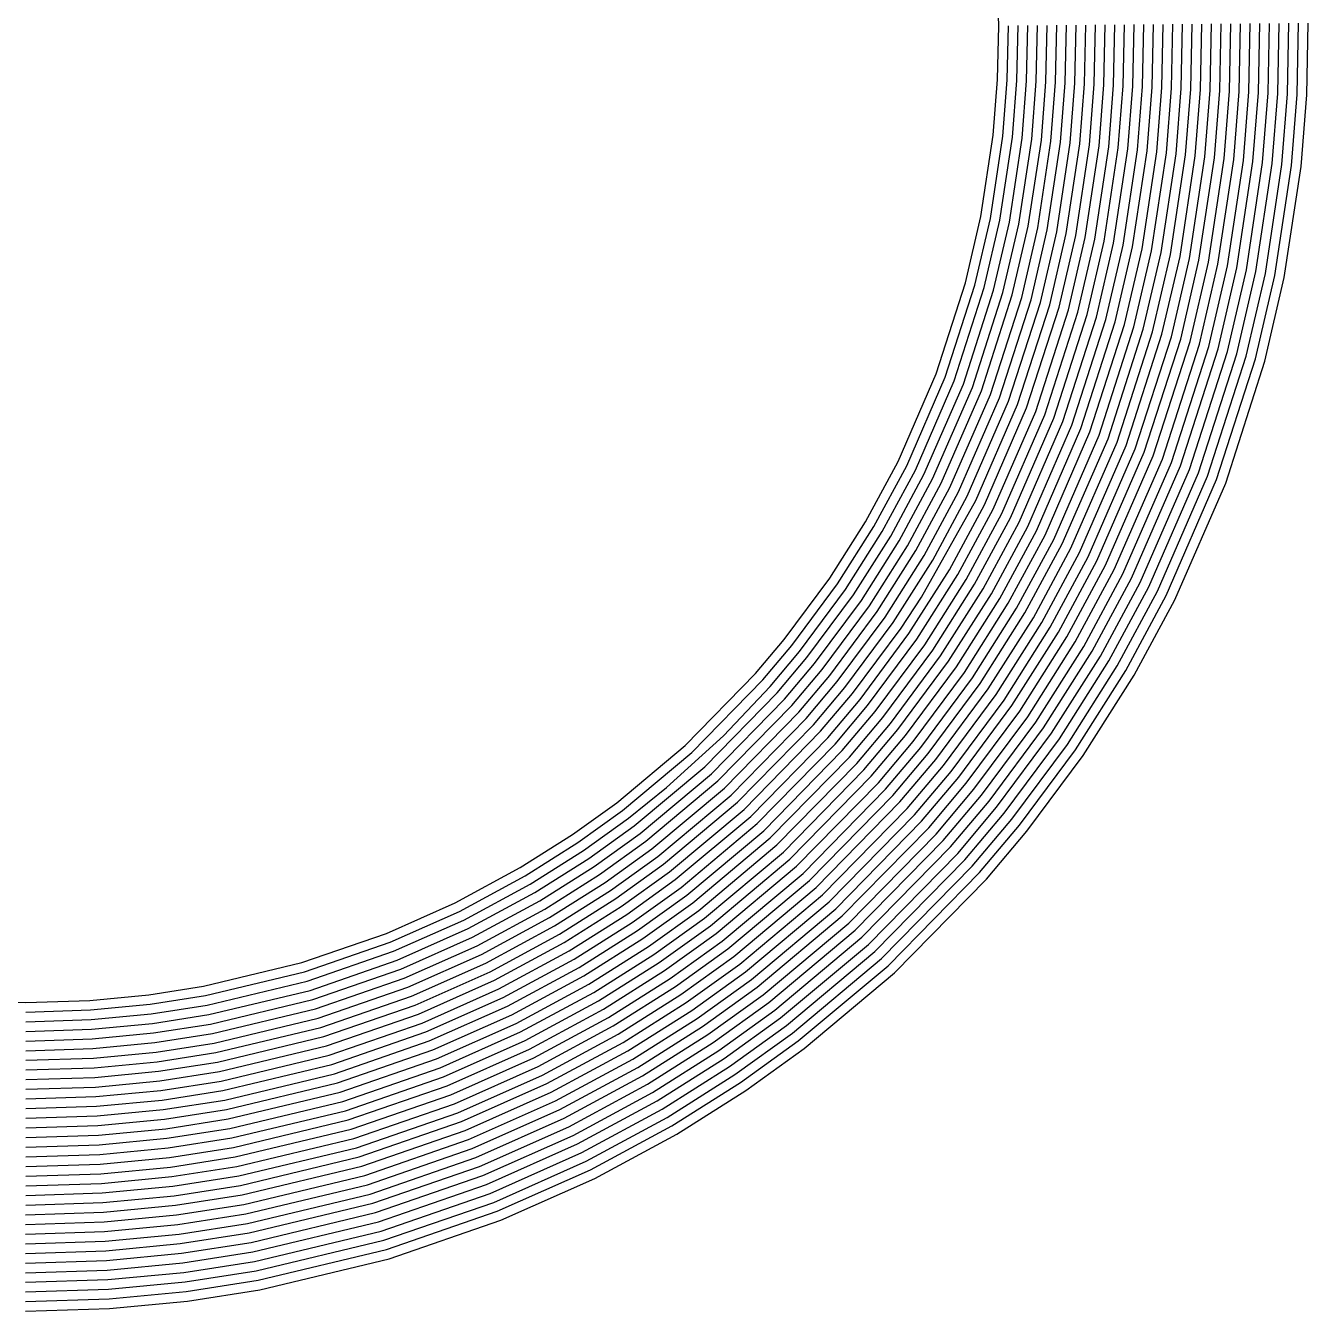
# Model space of a CAD drawing. Header units: metres. Extents: x -19 to 19, y -19.6 to 19.6.
# Drawn here: x 4.997 to 8.978, y -9.217 to -5.227 of the extents above; entities that cross this region are included whole.
import ezdxf

# ---------------------------------------------------------------- set-up
doc = ezdxf.new("R2010")
doc.units = ezdxf.units.M

msp = doc.modelspace()

# ---------------------------------------------------------------- linework, layer by layer
for p, q in [((8.017364, -5.22732, 0.577836), (8.009268, -5.021367, 0.585874)), ((8.103593, -5.398257, 0.570911), (8.107404, -5.226551, 0.577863)), ((8.133567, -5.399761, 0.570848), (8.137417, -5.226294, 0.577872)), ((8.163541, -5.401266, 0.570786), (8.16743, -5.226038, 0.577881)), ((8.193515, -5.40277, 0.570723), (8.197443, -5.225782, 0.57789)), ((8.223489, -5.404275, 0.57066), (8.227456, -5.225525, 0.577899)), ((8.253463, -5.405779, 0.570598), (8.257469, -5.225269, 0.577908)), ((8.283437, -5.407284, 0.570535), (8.287482, -5.225013, 0.577917)), ((8.313411, -5.408788, 0.570472), (8.317495, -5.224756, 0.577926)), ((8.343385, -5.410292, 0.57041), (8.347508, -5.2245, 0.577935)), ((8.373359, -5.411797, 0.570347), (8.377521, -5.224244, 0.577945)), ((8.403333, -5.413301, 0.570284), (8.407534, -5.223987, 0.577954)), ((8.433307, -5.414806, 0.570222), (8.437547, -5.223731, 0.577963)), ((8.463281, -5.41631, 0.570159), (8.46756, -5.223474, 0.577972)), ((8.493255, -5.417815, 0.570097), (8.497573, -5.223218, 0.577981)), ((8.523229, -5.419319, 0.570034), (8.527586, -5.222962, 0.57799)), ((8.553203, -5.420823, 0.569971), (8.5576, -5.222705, 0.577999)), ((8.583177, -5.422328, 0.569909), (8.587613, -5.222449, 0.578008)), ((8.613151, -5.423832, 0.569846), (8.617626, -5.222193, 0.578017)), ((8.643125, -5.425337, 0.569783), (8.647639, -5.221936, 0.578026)), ((8.673099, -5.426841, 0.569721), (8.677652, -5.22168, 0.578035)), ((8.703073, -5.428346, 0.569658), (8.707665, -5.221424, 0.578044)), ((8.733047, -5.42985, 0.569595), (8.737678, -5.221167, 0.578054)), ((8.763021, -5.431355, 0.569533), (8.767691, -5.220911, 0.578063)), ((8.792995, -5.432859, 0.56947), (8.797704, -5.220655, 0.578072)), ((8.822969, -5.434363, 0.569407), (8.827717, -5.220398, 0.578081)), ((8.852943, -5.435868, 0.569345), (8.85773, -5.220142, 0.57809)), ((8.882916, -5.437372, 0.569282), (8.887743, -5.219886, 0.578099)), ((8.91289, -5.438877, 0.56922), (8.917756, -5.219629, 0.578108)), ((8.942864, -5.440381, 0.569157), (8.947769, -5.219373, 0.578117)), ((8.972838, -5.441886, 0.569094), (8.977782, -5.219117, 0.578126)), ((8.013671, -5.393744, 0.571099), (8.017364, -5.22732, 0.577836)), ((8.043645, -5.395248, 0.571036), (8.047377, -5.227063, 0.577845)), ((8.073619, -5.396752, 0.570974), (8.077391, -5.226807, 0.577854)), ((8.000094, -5.56683, 0.563897), (8.013671, -5.393744, 0.571099)), ((8.029947, -5.56987, 0.563767), (8.043645, -5.395248, 0.571036)), ((8.059801, -5.572911, 0.563638), (8.073619, -5.396752, 0.570974)), ((8.089654, -5.575951, 0.563508), (8.103593, -5.398257, 0.570911)), ((8.119508, -5.578992, 0.563379), (8.133567, -5.399761, 0.570848)), ((8.149361, -5.582032, 0.56325), (8.163541, -5.401266, 0.570786)), ((8.179215, -5.585073, 0.56312), (8.193515, -5.40277, 0.570723)), ((8.209068, -5.588113, 0.562991), (8.223489, -5.404275, 0.57066)), ((8.238922, -5.591154, 0.562861), (8.253463, -5.405779, 0.570598)), ((8.268775, -5.594194, 0.562732), (8.283437, -5.407284, 0.570535)), ((8.298629, -5.597235, 0.562603), (8.313411, -5.408788, 0.570472)), ((8.328482, -5.600275, 0.562473), (8.343385, -5.410292, 0.57041)), ((8.358336, -5.603316, 0.562344), (8.373359, -5.411797, 0.570347)), ((8.388189, -5.606356, 0.562214), (8.403333, -5.413301, 0.570284)), ((8.418043, -5.609397, 0.562085), (8.433307, -5.414806, 0.570222)), ((8.447896, -5.612437, 0.561955), (8.463281, -5.41631, 0.570159)), ((8.477749, -5.615478, 0.561826), (8.493255, -5.417815, 0.570097)), ((8.507603, -5.618518, 0.561697), (8.523229, -5.419319, 0.570034)), ((8.537456, -5.621559, 0.561567), (8.553203, -5.420823, 0.569971)), ((8.56731, -5.624599, 0.561438), (8.583177, -5.422328, 0.569909)), ((8.597163, -5.62764, 0.561308), (8.613151, -5.423832, 0.569846)), ((8.627017, -5.63068, 0.561179), (8.643125, -5.425337, 0.569783)), ((8.65687, -5.633721, 0.56105), (8.673099, -5.426841, 0.569721)), ((8.686724, -5.636761, 0.56092), (8.703073, -5.428346, 0.569658)), ((8.716577, -5.639802, 0.560791), (8.733047, -5.42985, 0.569595)), ((8.746431, -5.642843, 0.560661), (8.763021, -5.431355, 0.569533)), ((8.776284, -5.645883, 0.560532), (8.792995, -5.432859, 0.56947)), ((8.806138, -5.648924, 0.560402), (8.822969, -5.434363, 0.569407)), ((8.835991, -5.651964, 0.560273), (8.852943, -5.435868, 0.569345)), ((8.865845, -5.655005, 0.560144), (8.882916, -5.437372, 0.569282)), ((8.895698, -5.658045, 0.560014), (8.91289, -5.438877, 0.56922)), ((8.925552, -5.661086, 0.559885), (8.942864, -5.440381, 0.569157)), ((8.955405, -5.664126, 0.559755), (8.972838, -5.441886, 0.569094)), ((7.961711, -5.81936, 0.553052), (8.000094, -5.56683, 0.563897)), ((7.991137, -5.82526, 0.552789), (8.029947, -5.56987, 0.563767)), ((8.020563, -5.83116, 0.552527), (8.059801, -5.572911, 0.563638)), ((8.04999, -5.83706, 0.552264), (8.089654, -5.575951, 0.563508)), ((8.079416, -5.84296, 0.552001), (8.119508, -5.578992, 0.563379)), ((8.108842, -5.84886, 0.551738), (8.149361, -5.582032, 0.56325)), ((8.138268, -5.85476, 0.551475), (8.179215, -5.585073, 0.56312)), ((8.167694, -5.86066, 0.551213), (8.209068, -5.588113, 0.562991)), ((8.19712, -5.86656, 0.55095), (8.238922, -5.591154, 0.562861)), ((8.226546, -5.872461, 0.550687), (8.268775, -5.594194, 0.562732)), ((8.255972, -5.878361, 0.550424), (8.298629, -5.597235, 0.562603)), ((8.285398, -5.884261, 0.550162), (8.328482, -5.600275, 0.562473)), ((8.314824, -5.890161, 0.549899), (8.358336, -5.603316, 0.562344)), ((8.34425, -5.896061, 0.549636), (8.388189, -5.606356, 0.562214)), ((8.373676, -5.901961, 0.549373), (8.418043, -5.609397, 0.562085)), ((8.403103, -5.907861, 0.54911), (8.447896, -5.612437, 0.561955)), ((8.432529, -5.913761, 0.548848), (8.477749, -5.615478, 0.561826)), ((8.461955, -5.919661, 0.548585), (8.507603, -5.618518, 0.561697)), ((8.491381, -5.925561, 0.548322), (8.537456, -5.621559, 0.561567)), ((8.520807, -5.931462, 0.548059), (8.56731, -5.624599, 0.561438)), ((8.550233, -5.937362, 0.547796), (8.597163, -5.62764, 0.561308)), ((8.579659, -5.943262, 0.547534), (8.627017, -5.63068, 0.561179)), ((8.609085, -5.949162, 0.547271), (8.65687, -5.633721, 0.56105)), ((8.638511, -5.955062, 0.547008), (8.686724, -5.636761, 0.56092)), ((8.667937, -5.960962, 0.546745), (8.716577, -5.639802, 0.560791)), ((8.697363, -5.966862, 0.546482), (8.746431, -5.642843, 0.560661)), ((8.726789, -5.972762, 0.54622), (8.776284, -5.645883, 0.560532)), ((8.756216, -5.978662, 0.545957), (8.806138, -5.648924, 0.560402)), ((8.785642, -5.984562, 0.545694), (8.835991, -5.651964, 0.560273)), ((8.815068, -5.990463, 0.545431), (8.865845, -5.655005, 0.560144)), ((8.844494, -5.996363, 0.545168), (8.895698, -5.658045, 0.560014)), ((8.87392, -6.002263, 0.544906), (8.925552, -5.661086, 0.559885)), ((8.903346, -6.008163, 0.544643), (8.955405, -5.664126, 0.559755)), ((7.914113, -6.024852, 0.543889), (7.961711, -5.81936, 0.553052)), ((7.943142, -6.032464, 0.543539), (7.991137, -5.82526, 0.552789)), ((7.972172, -6.040076, 0.543189), (8.020563, -5.83116, 0.552527)), ((8.001201, -6.047688, 0.542839), (8.04999, -5.83706, 0.552264)), ((8.03023, -6.0553, 0.542489), (8.079416, -5.84296, 0.552001)), ((8.05926, -6.062912, 0.542139), (8.108842, -5.84886, 0.551738)), ((8.088289, -6.070524, 0.541789), (8.138268, -5.85476, 0.551475)), ((8.117319, -6.078136, 0.541438), (8.167694, -5.86066, 0.551213)), ((8.146348, -6.085748, 0.541088), (8.19712, -5.86656, 0.55095)), ((8.175378, -6.09336, 0.540738), (8.226546, -5.872461, 0.550687)), ((8.204407, -6.100973, 0.540388), (8.255972, -5.878361, 0.550424)), ((8.233436, -6.108585, 0.540038), (8.285398, -5.884261, 0.550162)), ((8.262466, -6.116197, 0.539688), (8.314824, -5.890161, 0.549899)), ((8.291495, -6.123809, 0.539338), (8.34425, -5.896061, 0.549636)), ((8.320525, -6.131421, 0.538987), (8.373676, -5.901961, 0.549373)), ((8.349554, -6.139033, 0.538637), (8.403103, -5.907861, 0.54911)), ((8.378583, -6.146645, 0.538287), (8.432529, -5.913761, 0.548848)), ((8.407613, -6.154257, 0.537937), (8.461955, -5.919661, 0.548585)), ((8.436642, -6.161869, 0.537587), (8.491381, -5.925561, 0.548322)), ((8.465672, -6.169481, 0.537237), (8.520807, -5.931462, 0.548059)), ((8.494701, -6.177093, 0.536887), (8.550233, -5.937362, 0.547796)), ((8.523731, -6.184705, 0.536536), (8.579659, -5.943262, 0.547534)), ((8.55276, -6.192317, 0.536186), (8.609085, -5.949162, 0.547271)), ((8.581789, -6.199929, 0.535836), (8.638511, -5.955062, 0.547008)), ((8.610819, -6.207541, 0.535486), (8.667937, -5.960962, 0.546745)), ((8.639848, -6.215153, 0.535136), (8.697363, -5.966862, 0.546482)), ((8.668878, -6.222765, 0.534786), (8.726789, -5.972762, 0.54622)), ((8.697907, -6.230377, 0.534436), (8.756216, -5.978662, 0.545957)), ((8.726937, -6.237989, 0.534086), (8.785642, -5.984562, 0.545694)), ((8.755966, -6.245601, 0.533735), (8.815068, -5.990463, 0.545431)), ((8.784995, -6.253213, 0.533385), (8.844494, -5.996363, 0.545168)), ((8.814025, -6.260825, 0.533035), (8.87392, -6.002263, 0.544906)), ((8.843054, -6.268437, 0.532685), (8.903346, -6.008163, 0.544643)), ((7.822987, -6.307772, 0.530875), (7.914113, -6.024852, 0.543889)), ((7.851064, -6.318356, 0.530364), (7.943142, -6.032464, 0.543539)), ((7.87914, -6.32894, 0.529852), (7.972172, -6.040076, 0.543189)), ((7.907216, -6.339525, 0.529341), (8.001201, -6.047688, 0.542839)), ((7.935292, -6.350109, 0.52883), (8.03023, -6.0553, 0.542489)), ((7.963368, -6.360694, 0.528318), (8.05926, -6.062912, 0.542139)), ((7.991444, -6.371278, 0.527807), (8.088289, -6.070524, 0.541789)), ((8.01952, -6.381862, 0.527295), (8.117319, -6.078136, 0.541438)), ((8.047596, -6.392447, 0.526784), (8.146348, -6.085748, 0.541088)), ((8.075673, -6.403031, 0.526273), (8.175378, -6.09336, 0.540738)), ((8.103749, -6.413615, 0.525761), (8.204407, -6.100973, 0.540388)), ((8.131825, -6.4242, 0.52525), (8.233436, -6.108585, 0.540038)), ((8.159901, -6.434784, 0.524739), (8.262466, -6.116197, 0.539688)), ((8.187977, -6.445368, 0.524227), (8.291495, -6.123809, 0.539338)), ((8.216053, -6.455953, 0.523716), (8.320525, -6.131421, 0.538987)), ((8.244129, -6.466537, 0.523204), (8.349554, -6.139033, 0.538637)), ((8.272206, -6.477121, 0.522693), (8.378583, -6.146645, 0.538287)), ((8.300282, -6.487706, 0.522182), (8.407613, -6.154257, 0.537937)), ((8.328358, -6.49829, 0.52167), (8.436642, -6.161869, 0.537587)), ((8.356434, -6.508874, 0.521159), (8.465672, -6.169481, 0.537237)), ((8.38451, -6.519459, 0.520648), (8.494701, -6.177093, 0.536887)), ((8.412586, -6.530043, 0.520136), (8.523731, -6.184705, 0.536536)), ((8.440662, -6.540627, 0.519625), (8.55276, -6.192317, 0.536186)), ((8.468738, -6.551212, 0.519114), (8.581789, -6.199929, 0.535836)), ((8.496815, -6.561796, 0.518602), (8.610819, -6.207541, 0.535486)), ((8.524891, -6.57238, 0.518091), (8.639848, -6.215153, 0.535136)), ((8.552967, -6.582965, 0.517579), (8.668878, -6.222765, 0.534786)), ((8.581043, -6.593549, 0.517068), (8.697907, -6.230377, 0.534436)), ((8.609119, -6.604133, 0.516557), (8.726937, -6.237989, 0.534086)), ((8.637195, -6.614718, 0.516045), (8.755966, -6.245601, 0.533735)), ((8.665271, -6.625302, 0.515534), (8.784995, -6.253213, 0.533385)), ((8.693348, -6.635886, 0.515023), (8.814025, -6.260825, 0.533035)), ((8.721424, -6.646471, 0.514511), (8.843054, -6.268437, 0.532685)), ((7.704635, -6.579477, 0.517817), (7.822987, -6.307772, 0.530875)), ((7.731464, -6.592912, 0.51714), (7.851064, -6.318356, 0.530364)), ((7.758293, -6.606347, 0.516464), (7.87914, -6.32894, 0.529852)), ((7.785122, -6.619782, 0.515787), (7.907216, -6.339525, 0.529341)), ((7.811951, -6.633217, 0.51511), (7.935292, -6.350109, 0.52883)), ((7.83878, -6.646653, 0.514434), (7.963368, -6.360694, 0.528318)), ((7.86561, -6.660088, 0.513757), (7.991444, -6.371278, 0.527807)), ((7.892439, -6.673523, 0.51308), (8.01952, -6.381862, 0.527295)), ((7.919268, -6.686958, 0.512403), (8.047596, -6.392447, 0.526784)), ((7.946097, -6.700393, 0.511727), (8.075673, -6.403031, 0.526273)), ((7.972926, -6.713828, 0.51105), (8.103749, -6.413615, 0.525761)), ((7.999755, -6.727264, 0.510373), (8.131825, -6.4242, 0.52525)), ((8.026585, -6.740699, 0.509697), (8.159901, -6.434784, 0.524739)), ((8.053414, -6.754134, 0.50902), (8.187977, -6.445368, 0.524227)), ((8.080243, -6.767569, 0.508343), (8.216053, -6.455953, 0.523716)), ((8.107072, -6.781004, 0.507666), (8.244129, -6.466537, 0.523204)), ((8.133901, -6.794439, 0.50699), (8.272206, -6.477121, 0.522693)), ((8.16073, -6.807875, 0.506313), (8.300282, -6.487706, 0.522182)), ((8.187559, -6.82131, 0.505636), (8.328358, -6.49829, 0.52167)), ((8.214389, -6.834745, 0.50496), (8.356434, -6.508874, 0.521159)), ((8.241218, -6.84818, 0.504283), (8.38451, -6.519459, 0.520648)), ((8.268047, -6.861615, 0.503606), (8.412586, -6.530043, 0.520136)), ((8.294876, -6.87505, 0.502929), (8.440662, -6.540627, 0.519625)), ((7.603666, -6.766774, 0.508551), (7.704635, -6.579477, 0.517817)), ((8.321705, -6.888485, 0.502253), (8.468738, -6.551212, 0.519114)), ((8.348534, -6.901921, 0.501576), (8.496815, -6.561796, 0.518602)), ((8.375364, -6.915356, 0.500899), (8.524891, -6.57238, 0.518091)), ((8.402193, -6.928791, 0.500223), (8.552967, -6.582965, 0.517579)), ((7.629711, -6.781661, 0.507768), (7.731464, -6.592912, 0.51714)), ((7.655756, -6.796549, 0.506989), (7.758293, -6.606347, 0.516464)), ((7.681801, -6.811438, 0.506219), (7.785122, -6.619782, 0.515787)), ((8.429022, -6.942226, 0.499546), (8.581043, -6.593549, 0.517068)), ((8.455851, -6.955661, 0.498869), (8.609119, -6.604133, 0.516557)), ((8.48268, -6.969096, 0.498192), (8.637195, -6.614718, 0.516045)), ((7.707846, -6.826326, 0.505449), (7.811951, -6.633217, 0.51511)), ((7.733891, -6.841214, 0.504678), (7.83878, -6.646653, 0.514434)), ((7.759937, -6.856103, 0.503908), (7.86561, -6.660088, 0.513757)), ((8.509509, -6.982532, 0.497516), (8.665271, -6.625302, 0.515534)), ((8.536339, -6.995967, 0.496839), (8.693348, -6.635886, 0.515023)), ((8.563168, -7.009402, 0.496162), (8.721424, -6.646471, 0.514511)), ((7.777415, -7.000499, 0.496447), (7.946097, -6.700393, 0.511727)), ((7.785982, -6.870991, 0.503138), (7.892439, -6.673523, 0.51308)), ((7.812027, -6.885879, 0.502367), (7.919268, -6.686958, 0.512403)), ((7.864117, -6.915656, 0.500827), (7.972926, -6.713828, 0.51105)), ((7.890162, -6.930544, 0.500056), (7.999755, -6.727264, 0.510373)), ((7.916208, -6.945433, 0.499286), (8.026585, -6.740699, 0.509697)), ((7.492588, -6.942074, 0.499665), (7.603666, -6.766774, 0.508551)), ((7.517177, -6.959257, 0.498766), (7.629711, -6.781661, 0.507768)), ((7.942253, -6.960321, 0.498516), (8.053414, -6.754134, 0.50902)), ((7.968298, -6.975209, 0.497745), (8.080243, -6.767569, 0.508343)), ((7.994343, -6.990098, 0.496975), (8.107072, -6.781004, 0.507666)), ((7.541766, -6.976441, 0.497867), (7.655756, -6.796549, 0.506989)), ((7.566355, -6.993624, 0.496967), (7.681801, -6.811438, 0.506219)), ((8.020388, -7.004986, 0.496204), (8.133901, -6.794439, 0.50699)), ((8.046433, -7.019874, 0.495434), (8.16073, -6.807875, 0.506313)), ((8.072479, -7.034763, 0.494664), (8.187559, -6.82131, 0.505636)), ((7.590943, -7.010808, 0.496068), (7.707846, -6.826326, 0.505449)), ((7.615532, -7.027991, 0.495163), (7.733891, -6.841214, 0.504678)), ((7.640121, -7.045173, 0.494246), (7.759937, -6.856103, 0.503908)), ((8.098524, -7.049651, 0.493893), (8.214389, -6.834745, 0.50496)), ((8.124569, -7.064539, 0.493123), (8.241218, -6.84818, 0.504283)), ((8.150614, -7.079428, 0.492353), (8.268047, -6.861615, 0.503606)), ((7.66471, -7.062356, 0.493329), (7.785982, -6.870991, 0.503138)), ((7.689299, -7.079539, 0.492412), (7.812027, -6.885879, 0.502367)), ((8.176659, -7.094316, 0.491582), (8.294876, -6.87505, 0.502929)), ((8.202705, -7.109204, 0.490812), (8.321705, -6.888485, 0.502253)), ((8.22875, -7.124092, 0.490042), (8.348534, -6.901921, 0.501576)), ((7.351169, -7.132452, 0.489765), (7.492588, -6.942074, 0.499665)), ((7.738476, -7.113904, 0.490578), (7.864117, -6.915656, 0.500827)), ((7.763065, -7.131086, 0.489662), (7.890162, -6.930544, 0.500056)), ((8.254795, -7.138981, 0.489271), (8.375364, -6.915356, 0.500899)), ((8.28084, -7.153869, 0.488501), (8.402193, -6.928791, 0.500223)), ((8.306885, -7.168757, 0.487731), (8.429022, -6.942226, 0.499546)), ((7.374715, -7.151036, 0.48875), (7.517177, -6.959257, 0.498766)), ((7.398261, -7.169621, 0.487735), (7.541766, -6.976441, 0.497867)), ((7.787654, -7.148269, 0.488745), (7.916208, -6.945433, 0.499286)), ((7.812243, -7.165451, 0.487828), (7.942253, -6.960321, 0.498516)), ((7.836831, -7.182634, 0.486911), (7.968298, -6.975209, 0.497745)), ((8.33293, -7.183646, 0.48696), (8.455851, -6.955661, 0.498869)), ((8.358976, -7.198534, 0.48619), (8.48268, -6.969096, 0.498192)), ((7.421808, -7.188206, 0.48672), (7.566355, -6.993624, 0.496967)), ((7.445354, -7.20679, 0.485705), (7.590943, -7.010808, 0.496068)), ((7.713887, -7.096721, 0.491495), (7.777415, -7.000499, 0.496447)), ((7.86142, -7.199817, 0.485994), (7.994343, -6.990098, 0.496975)), ((7.886009, -7.216999, 0.485077), (8.020388, -7.004986, 0.496204)), ((7.910598, -7.234182, 0.48416), (8.046433, -7.019874, 0.495434)), ((8.385021, -7.213422, 0.485419), (8.509509, -6.982532, 0.497516)), ((8.411066, -7.228311, 0.484649), (8.536339, -6.995967, 0.496839)), ((8.437111, -7.243199, 0.483879), (8.563168, -7.009402, 0.496162)), ((7.4689, -7.225375, 0.48469), (7.615532, -7.027991, 0.495163)), ((7.492447, -7.243959, 0.483675), (7.640121, -7.045173, 0.494246)), ((7.935186, -7.251364, 0.483243), (8.072479, -7.034763, 0.494664)), ((7.959775, -7.268547, 0.482326), (8.098524, -7.049651, 0.493893)), ((7.515993, -7.262544, 0.48266), (7.66471, -7.062356, 0.493329)), ((7.539539, -7.281128, 0.481645), (7.689299, -7.079539, 0.492412)), ((7.563086, -7.299713, 0.48063), (7.713887, -7.096721, 0.491495)), ((7.984364, -7.285729, 0.48141), (8.124569, -7.064539, 0.493123)), ((8.008953, -7.302912, 0.480493), (8.150614, -7.079428, 0.492353)), ((8.033542, -7.320094, 0.479576), (8.176659, -7.094316, 0.491582)), ((7.262543, -7.237625, 0.484205), (7.351169, -7.132452, 0.489765)), ((7.586632, -7.318298, 0.479615), (7.738476, -7.113904, 0.490578)), ((7.610178, -7.336882, 0.4786), (7.763065, -7.131086, 0.489662)), ((8.05813, -7.337277, 0.478659), (8.202705, -7.109204, 0.490812)), ((8.082719, -7.35446, 0.477742), (8.22875, -7.124092, 0.490042)), ((8.107308, -7.371642, 0.476825), (8.254795, -7.138981, 0.489271)), ((7.284947, -7.257565, 0.483099), (7.374715, -7.151036, 0.48875)), ((7.30735, -7.277505, 0.481992), (7.398261, -7.169621, 0.487735)), ((7.633725, -7.355467, 0.477585), (7.787654, -7.148269, 0.488745)), ((7.657271, -7.374051, 0.47657), (7.812243, -7.165451, 0.487828)), ((8.131897, -7.388825, 0.475908), (8.28084, -7.153869, 0.488501)), ((8.156485, -7.406007, 0.474991), (8.306885, -7.168757, 0.487731)), ((7.329753, -7.297445, 0.480886), (7.421808, -7.188206, 0.48672)), ((7.352157, -7.317385, 0.47978), (7.445354, -7.20679, 0.485705)), ((7.680817, -7.392636, 0.475555), (7.836831, -7.182634, 0.486911)), ((7.704364, -7.41122, 0.47454), (7.86142, -7.199817, 0.485994)), ((7.72791, -7.429805, 0.473525), (7.886009, -7.216999, 0.485077)), ((8.181074, -7.42319, 0.474075), (8.33293, -7.183646, 0.48696)), ((8.205663, -7.440372, 0.473158), (8.358976, -7.198534, 0.48619)), ((8.230252, -7.457555, 0.472241), (8.385021, -7.213422, 0.485419)), ((7.044266, -7.460721, 0.472139), (7.262543, -7.237625, 0.484205)), ((7.064563, -7.482785, 0.470877), (7.284947, -7.257565, 0.483099)), ((7.37456, -7.337325, 0.478674), (7.4689, -7.225375, 0.48469)), ((7.396963, -7.357265, 0.477568), (7.492447, -7.243959, 0.483675)), ((7.751456, -7.448389, 0.47251), (7.910598, -7.234182, 0.48416)), ((7.775002, -7.466974, 0.471495), (7.935186, -7.251364, 0.483243)), ((8.254841, -7.474738, 0.471324), (8.411066, -7.228311, 0.484649)), ((8.279429, -7.49192, 0.470407), (8.437111, -7.243199, 0.483879)), ((7.105155, -7.526914, 0.468354), (7.329753, -7.297445, 0.480886)), ((7.162503, -7.430729, 0.473694), (7.30735, -7.277505, 0.481992)), ((7.419367, -7.377205, 0.476461), (7.515993, -7.262544, 0.48266)), ((7.44177, -7.397145, 0.475355), (7.539539, -7.281128, 0.481645)), ((7.464173, -7.417085, 0.474249), (7.563086, -7.299713, 0.48063)), ((7.798549, -7.485559, 0.47048), (7.959775, -7.268547, 0.482326)), ((7.822095, -7.504143, 0.469465), (7.984364, -7.285729, 0.48141)), ((7.125451, -7.548978, 0.467093), (7.352157, -7.317385, 0.47978)), ((7.145748, -7.571042, 0.465831), (7.37456, -7.337325, 0.478674)), ((7.486577, -7.437025, 0.473143), (7.586632, -7.318298, 0.479615)), ((7.50898, -7.456964, 0.472037), (7.610178, -7.336882, 0.4786)), ((7.845641, -7.522728, 0.46845), (8.008953, -7.302912, 0.480493)), ((7.869188, -7.541312, 0.467434), (8.033542, -7.320094, 0.479576)), ((7.892734, -7.559897, 0.466419), (8.05813, -7.337277, 0.478659)), ((7.166044, -7.593107, 0.464569), (7.396963, -7.357265, 0.477568)), ((7.18634, -7.615171, 0.463308), (7.419367, -7.377205, 0.476461)), ((7.531383, -7.476904, 0.470931), (7.633725, -7.355467, 0.477585)), ((7.553786, -7.496844, 0.469824), (7.657271, -7.374051, 0.47657)), ((7.91628, -7.578481, 0.465404), (8.082719, -7.35446, 0.477742)), ((7.939827, -7.597066, 0.464389), (8.107308, -7.371642, 0.476825)), ((7.206636, -7.637235, 0.462046), (7.44177, -7.397145, 0.475355)), ((7.226932, -7.6593, 0.460785), (7.464173, -7.417085, 0.474249)), ((7.57619, -7.516784, 0.468718), (7.680817, -7.392636, 0.475555)), ((7.598593, -7.536724, 0.467612), (7.704364, -7.41122, 0.47454)), ((7.963373, -7.615651, 0.463374), (8.131897, -7.388825, 0.475908)), ((7.986919, -7.634235, 0.462359), (8.156485, -7.406007, 0.474991)), ((6.83142, -7.639067, 0.462277), (7.044266, -7.460721, 0.472139)), ((6.985955, -7.591955, 0.46481), (7.162503, -7.430729, 0.473694)), ((7.247229, -7.681364, 0.459523), (7.486577, -7.437025, 0.473143)), ((7.267525, -7.703428, 0.458262), (7.50898, -7.456964, 0.472037)), ((7.620996, -7.556664, 0.466506), (7.72791, -7.429805, 0.473525)), ((7.6434, -7.576604, 0.4654), (7.751456, -7.448389, 0.47251)), ((8.010466, -7.65282, 0.461344), (8.181074, -7.42319, 0.474075)), ((8.034012, -7.671404, 0.460329), (8.205663, -7.440372, 0.473158)), ((8.057558, -7.689989, 0.459314), (8.230252, -7.457555, 0.472241)), ((6.849592, -7.662909, 0.46088), (7.064563, -7.482785, 0.470877)), ((7.287821, -7.725493, 0.457), (7.531383, -7.476904, 0.470931)), ((7.308117, -7.747557, 0.455738), (7.553786, -7.496844, 0.469824)), ((7.665803, -7.596544, 0.464293), (7.775002, -7.466974, 0.471495)), ((7.688206, -7.616484, 0.463187), (7.798549, -7.485559, 0.47048)), ((8.081105, -7.708573, 0.458299), (8.254841, -7.474738, 0.471324)), ((8.104651, -7.727158, 0.457284), (8.279429, -7.49192, 0.470407)), ((6.885938, -7.710592, 0.458087), (7.105155, -7.526914, 0.468354)), ((7.328414, -7.769621, 0.454477), (7.57619, -7.516784, 0.468718)), ((7.34871, -7.791685, 0.453215), (7.598593, -7.536724, 0.467612)), ((7.71061, -7.636424, 0.462081), (7.822095, -7.504143, 0.469465)), ((7.733013, -7.656364, 0.460975), (7.845641, -7.522728, 0.46845)), ((6.904111, -7.734434, 0.45669), (7.125451, -7.548978, 0.467093)), ((6.922283, -7.758276, 0.455294), (7.145748, -7.571042, 0.465831)), ((7.369006, -7.81375, 0.451954), (7.620996, -7.556664, 0.466506)), ((7.389302, -7.835814, 0.450692), (7.6434, -7.576604, 0.4654)), ((7.755416, -7.676304, 0.459869), (7.869188, -7.541312, 0.467434)), ((7.777819, -7.696244, 0.458762), (7.892734, -7.559897, 0.466419)), ((7.800223, -7.716184, 0.457656), (7.91628, -7.578481, 0.465404)), ((6.867765, -7.686751, 0.459484), (6.985955, -7.591955, 0.46481)), ((6.940456, -7.782117, 0.453897), (7.166044, -7.593107, 0.464569)), ((6.958629, -7.805959, 0.452501), (7.18634, -7.615171, 0.463308)), ((7.409599, -7.857878, 0.449431), (7.665803, -7.596544, 0.464293)), ((7.429895, -7.879943, 0.448169), (7.688206, -7.616484, 0.463187)), ((7.822626, -7.736123, 0.45655), (7.939827, -7.597066, 0.464389)), ((7.845029, -7.756063, 0.455444), (7.963373, -7.615651, 0.463374)), ((6.694396, -7.737595, 0.456744), (6.83142, -7.639067, 0.462277)), ((6.976802, -7.829801, 0.451104), (7.206636, -7.637235, 0.462046)), ((6.994974, -7.853642, 0.449708), (7.226932, -7.6593, 0.460785)), ((7.450191, -7.902007, 0.446908), (7.71061, -7.636424, 0.462081)), ((7.470487, -7.924071, 0.445646), (7.733013, -7.656364, 0.460975)), ((7.867433, -7.776003, 0.454338), (7.986919, -7.634235, 0.462359)), ((7.889836, -7.795943, 0.453231), (8.010466, -7.65282, 0.461344)), ((6.711199, -7.76242, 0.455271), (6.849592, -7.662909, 0.46088)), ((6.728003, -7.787245, 0.453797), (6.867765, -7.686751, 0.459484)), ((7.013147, -7.877484, 0.448311), (7.247229, -7.681364, 0.459523)), ((7.490784, -7.946136, 0.444384), (7.755416, -7.676304, 0.459869)), ((7.51108, -7.9682, 0.443123), (7.777819, -7.696244, 0.458762)), ((7.912239, -7.815883, 0.452125), (8.034012, -7.671404, 0.460329)), ((7.934643, -7.835823, 0.451019), (8.057558, -7.689989, 0.459314)), ((6.532256, -7.840056, 0.450882), (6.694396, -7.737595, 0.456744)), ((6.744806, -7.812069, 0.452324), (6.885938, -7.710592, 0.458087)), ((6.76161, -7.836894, 0.45085), (6.904111, -7.734434, 0.45669)), ((7.03132, -7.901326, 0.446915), (7.267525, -7.703428, 0.458262)), ((7.049492, -7.925167, 0.445518), (7.287821, -7.725493, 0.457)), ((7.531376, -7.990264, 0.441861), (7.800223, -7.716184, 0.457656)), ((7.551672, -8.012328, 0.4406), (7.822626, -7.736123, 0.45655)), ((7.957046, -7.855763, 0.449913), (8.081105, -7.708573, 0.458299)), ((7.979449, -7.875703, 0.448807), (8.104651, -7.727158, 0.457284)), ((6.547437, -7.865905, 0.449328), (6.711199, -7.76242, 0.455271)), ((6.778413, -7.861719, 0.449377), (6.922283, -7.758276, 0.455294)), ((7.067665, -7.949009, 0.444122), (7.308117, -7.747557, 0.455738)), ((7.085838, -7.972851, 0.442725), (7.328414, -7.769621, 0.454477)), ((7.571969, -8.034393, 0.439338), (7.845029, -7.756063, 0.455444)), ((7.592265, -8.056457, 0.438077), (7.867433, -7.776003, 0.454338)), ((6.562618, -7.891754, 0.447774), (6.728003, -7.787245, 0.453797)), ((6.577799, -7.917603, 0.44622), (6.744806, -7.812069, 0.452324)), ((6.795217, -7.886544, 0.447903), (6.940456, -7.782117, 0.453897)), ((6.81202, -7.911369, 0.44643), (6.958629, -7.805959, 0.452501)), ((7.104011, -7.996692, 0.441328), (7.34871, -7.791685, 0.453215)), ((7.122183, -8.020534, 0.439932), (7.369006, -7.81375, 0.451954)), ((7.612561, -8.078521, 0.436815), (7.889836, -7.795943, 0.453231)), ((7.632857, -8.100586, 0.435553), (7.912239, -7.815883, 0.452125)), ((6.33017, -7.949271, 0.444592), (6.532256, -7.840056, 0.450882)), ((6.59298, -7.943452, 0.444666), (6.76161, -7.836894, 0.45085)), ((6.828824, -7.936194, 0.444956), (6.976802, -7.829801, 0.451104)), ((6.845627, -7.961019, 0.443483), (6.994974, -7.853642, 0.449708)), ((7.140356, -8.044376, 0.438535), (7.389302, -7.835814, 0.450692)), ((7.158529, -8.068217, 0.437139), (7.409599, -7.857878, 0.449431)), ((7.653153, -8.12265, 0.434292), (7.934643, -7.835823, 0.451019)), ((7.67345, -8.144714, 0.43303), (7.957046, -7.855763, 0.449913)), ((6.343717, -7.976002, 0.442963), (6.547437, -7.865905, 0.449328)), ((6.357263, -8.002733, 0.441334), (6.562618, -7.891754, 0.447774)), ((6.608161, -7.969301, 0.443112), (6.778413, -7.861719, 0.449377)), ((6.623342, -7.99515, 0.441558), (6.795217, -7.886544, 0.447903)), ((6.862431, -7.985844, 0.442009), (7.013147, -7.877484, 0.448311)), ((7.176702, -8.092059, 0.435742), (7.429895, -7.879943, 0.448169)), ((7.693746, -8.166779, 0.431769), (7.979449, -7.875703, 0.448807)), ((6.370809, -8.029463, 0.439704), (6.577799, -7.917603, 0.44622)), ((6.638523, -8.020999, 0.440004), (6.81202, -7.911369, 0.44643)), ((6.653703, -8.046848, 0.43845), (6.828824, -7.936194, 0.444956)), ((6.879234, -8.010669, 0.440536), (7.03132, -7.901326, 0.446915)), ((6.896038, -8.035494, 0.439062), (7.049492, -7.925167, 0.445518)), ((7.194874, -8.115901, 0.434346), (7.450191, -7.902007, 0.446908)), ((7.213047, -8.139742, 0.432949), (7.470487, -7.924071, 0.445646)), ((6.116766, -8.04412, 0.43906), (6.33017, -7.949271, 0.444592)), ((6.12786, -8.071948, 0.437343), (6.343717, -7.976002, 0.442963)), ((6.384355, -8.056194, 0.438075), (6.59298, -7.943452, 0.444666)), ((6.397902, -8.082925, 0.436446), (6.608161, -7.969301, 0.443112)), ((6.668884, -8.072697, 0.436896), (6.845627, -7.961019, 0.443483)), ((6.912841, -8.060319, 0.437589), (7.067665, -7.949009, 0.444122)), ((6.929645, -8.085144, 0.436115), (7.085838, -7.972851, 0.442725)), ((7.23122, -8.163584, 0.431553), (7.490784, -7.946136, 0.444384)), ((7.249392, -8.187426, 0.430156), (7.51108, -7.9682, 0.443123)), ((6.138955, -8.099776, 0.435625), (6.357263, -8.002733, 0.441334)), ((6.411448, -8.109656, 0.434817), (6.623342, -7.99515, 0.441558)), ((6.684065, -8.098546, 0.435342), (6.862431, -7.985844, 0.442009)), ((6.699246, -8.124395, 0.433788), (6.879234, -8.010669, 0.440536)), ((6.946448, -8.109968, 0.434642), (7.104011, -7.996692, 0.441328)), ((7.267565, -8.211267, 0.42876), (7.531376, -7.990264, 0.441861)), ((7.285738, -8.235109, 0.427363), (7.551672, -8.012328, 0.4406)), ((5.854154, -8.134924, 0.43371), (6.116766, -8.04412, 0.43906)), ((6.150049, -8.127604, 0.433908), (6.370809, -8.029463, 0.439704)), ((6.161143, -8.155431, 0.432191), (6.384355, -8.056194, 0.438075)), ((6.424994, -8.136387, 0.433187), (6.638523, -8.020999, 0.440004)), ((6.438541, -8.163118, 0.431558), (6.653703, -8.046848, 0.43845)), ((6.714427, -8.150244, 0.432234), (6.896038, -8.035494, 0.439062)), ((6.963252, -8.134793, 0.433168), (7.122183, -8.020534, 0.439932)), ((6.980055, -8.159618, 0.431695), (7.140356, -8.044376, 0.438535)), ((7.303911, -8.258951, 0.425966), (7.571969, -8.034393, 0.439338)), ((7.322083, -8.282792, 0.42457), (7.592265, -8.056457, 0.438077)), ((5.86264, -8.163652, 0.431917), (6.12786, -8.071948, 0.437343)), ((6.172238, -8.183259, 0.430474), (6.397902, -8.082925, 0.436446)), ((6.452087, -8.189849, 0.429929), (6.668884, -8.072697, 0.436896)), ((6.465633, -8.21658, 0.428299), (6.684065, -8.098546, 0.435342)), ((6.729608, -8.176093, 0.43068), (6.912841, -8.060319, 0.437589)), ((6.744789, -8.201942, 0.429126), (6.929645, -8.085144, 0.436115)), ((6.996859, -8.184443, 0.430221), (7.158529, -8.068217, 0.437139)), ((7.013662, -8.209268, 0.428748), (7.176702, -8.092059, 0.435742)), ((7.340256, -8.306634, 0.423173), (7.612561, -8.078521, 0.436815)), ((5.549364, -8.207909, 0.429373), (5.854154, -8.134924, 0.43371)), ((5.871125, -8.192381, 0.430124), (6.138955, -8.099776, 0.435625)), ((5.879611, -8.221109, 0.428331), (6.150049, -8.127604, 0.433908)), ((6.183332, -8.211087, 0.428757), (6.411448, -8.109656, 0.434817)), ((6.194426, -8.238915, 0.42704), (6.424994, -8.136387, 0.433187)), ((6.479179, -8.243311, 0.42667), (6.699246, -8.124395, 0.433788)), ((6.75997, -8.227792, 0.427572), (6.946448, -8.109968, 0.434642)), ((6.77515, -8.253641, 0.426019), (6.963252, -8.134793, 0.433168)), ((7.030466, -8.234093, 0.427274), (7.194874, -8.115901, 0.434346)), ((7.358429, -8.330476, 0.421777), (7.632857, -8.100586, 0.435553)), ((7.376602, -8.354317, 0.42038), (7.653153, -8.12265, 0.434292)), ((5.554814, -8.237363, 0.427518), (5.86264, -8.163652, 0.431917)), ((5.888096, -8.249838, 0.426538), (6.161143, -8.155431, 0.432191)), ((6.20552, -8.266742, 0.425323), (6.438541, -8.163118, 0.431558)), ((6.492726, -8.270042, 0.425041), (6.714427, -8.150244, 0.432234)), ((6.506272, -8.296773, 0.423412), (6.729608, -8.176093, 0.43068)), ((6.790331, -8.27949, 0.424465), (6.980055, -8.159618, 0.431695)), ((7.047269, -8.258918, 0.425801), (7.213047, -8.139742, 0.432949)), ((7.064073, -8.283743, 0.424327), (7.23122, -8.163584, 0.431553)), ((7.394774, -8.378159, 0.418984), (7.67345, -8.144714, 0.43303)), ((7.412947, -8.402001, 0.417587), (7.693746, -8.166779, 0.431769)), ((5.37927, -8.234426, 0.427789), (5.549364, -8.207909, 0.429373)), ((5.560263, -8.266817, 0.425664), (5.871125, -8.192381, 0.430124)), ((5.896582, -8.278566, 0.424746), (6.172238, -8.183259, 0.430474)), ((5.905068, -8.307294, 0.422953), (6.183332, -8.211087, 0.428757)), ((6.216615, -8.29457, 0.423606), (6.452087, -8.189849, 0.429929)), ((6.227709, -8.322398, 0.421889), (6.465633, -8.21658, 0.428299)), ((6.519818, -8.323504, 0.421782), (6.744789, -8.201942, 0.429126)), ((6.805512, -8.305339, 0.422911), (6.996859, -8.184443, 0.430221)), ((6.820693, -8.331188, 0.421357), (7.013662, -8.209268, 0.428748)), ((7.080877, -8.308568, 0.422854), (7.249392, -8.187426, 0.430156)), ((7.09768, -8.333393, 0.42138), (7.267565, -8.211267, 0.42876)), ((4.799289, -8.251952, 0.426758), (4.997255, -8.258479, 0.426362)), ((4.997255, -8.258479, 0.426362), (5.196034, -8.252015, 0.426739)), ((5.196034, -8.252015, 0.426739), (5.37927, -8.234426, 0.427789)), ((5.383024, -8.264145, 0.425911), (5.554814, -8.237363, 0.427518)), ((5.565712, -8.296271, 0.423809), (5.879611, -8.221109, 0.428331)), ((5.571162, -8.325726, 0.421954), (5.888096, -8.249838, 0.426538)), ((5.913553, -8.336023, 0.42116), (6.194426, -8.238915, 0.42704)), ((6.238803, -8.350226, 0.420172), (6.479179, -8.243311, 0.42667)), ((6.533365, -8.350235, 0.420153), (6.75997, -8.227792, 0.427572)), ((6.546911, -8.376966, 0.418524), (6.77515, -8.253641, 0.426019)), ((6.835874, -8.357037, 0.419803), (7.030466, -8.234093, 0.427274)), ((6.851055, -8.382886, 0.418249), (7.047269, -8.258918, 0.425801)), ((7.114484, -8.358218, 0.419907), (7.285738, -8.235109, 0.427363)), ((7.131287, -8.383043, 0.418433), (7.303911, -8.258951, 0.425966)), ((4.997248, -8.288436, 0.424464), (5.19796, -8.281908, 0.424847)), ((5.19796, -8.281908, 0.424847), (5.383024, -8.264145, 0.425911)), ((5.199886, -8.311801, 0.422954), (5.386778, -8.293863, 0.424034)), ((5.386778, -8.293863, 0.424034), (5.560263, -8.266817, 0.425664)), ((5.390531, -8.323581, 0.422156), (5.565712, -8.296271, 0.423809)), ((5.576611, -8.35518, 0.420099), (5.896582, -8.278566, 0.424746)), ((5.922039, -8.364751, 0.419367), (6.20552, -8.266742, 0.425323)), ((5.930524, -8.39348, 0.417574), (6.216615, -8.29457, 0.423606)), ((6.249898, -8.378054, 0.418455), (6.492726, -8.270042, 0.425041)), ((6.260992, -8.405881, 0.416738), (6.506272, -8.296773, 0.423412)), ((6.560457, -8.403697, 0.416895), (6.790331, -8.27949, 0.424465)), ((6.866236, -8.408735, 0.416695), (7.064073, -8.283743, 0.424327)), ((7.148091, -8.407867, 0.41696), (7.322083, -8.282792, 0.42457)), ((4.997241, -8.318392, 0.422566), (5.199886, -8.311801, 0.422954)), ((5.201812, -8.341694, 0.421062), (5.390531, -8.323581, 0.422156)), ((5.394285, -8.353299, 0.420279), (5.571162, -8.325726, 0.421954)), ((5.58206, -8.384634, 0.418245), (5.905068, -8.307294, 0.422953)), ((5.58751, -8.414089, 0.41639), (5.913553, -8.336023, 0.42116)), ((5.93901, -8.422208, 0.415781), (6.227709, -8.322398, 0.421889)), ((6.272086, -8.433709, 0.41502), (6.519818, -8.323504, 0.421782)), ((6.574003, -8.430427, 0.415265), (6.805512, -8.305339, 0.422911)), ((6.58755, -8.457158, 0.413636), (6.820693, -8.331188, 0.421357)), ((6.881416, -8.434584, 0.415141), (7.080877, -8.308568, 0.422854)), ((6.896597, -8.460433, 0.413587), (7.09768, -8.333393, 0.42138)), ((7.164894, -8.432692, 0.415486), (7.340256, -8.306634, 0.423173)), ((7.181698, -8.457517, 0.414013), (7.358429, -8.330476, 0.421777)), ((4.997228, -8.378304, 0.41877), (5.203738, -8.371588, 0.419169)), ((4.997235, -8.348348, 0.420668), (5.201812, -8.341694, 0.421062)), ((5.203738, -8.371588, 0.419169), (5.394285, -8.353299, 0.420279)), ((5.398038, -8.383017, 0.418401), (5.576611, -8.35518, 0.420099)), ((5.592959, -8.443543, 0.414535), (5.922039, -8.364751, 0.419367)), ((5.947495, -8.450936, 0.413988), (6.238803, -8.350226, 0.420172)), ((5.955981, -8.479665, 0.412196), (6.249898, -8.378054, 0.418455)), ((6.283181, -8.461537, 0.413303), (6.533365, -8.350235, 0.420153)), ((6.294275, -8.489365, 0.411586), (6.546911, -8.376966, 0.418524)), ((6.601096, -8.483889, 0.412007), (6.835874, -8.357037, 0.419803)), ((6.911778, -8.486282, 0.412033), (7.114484, -8.358218, 0.419907)), ((7.198501, -8.482342, 0.412539), (7.376602, -8.354317, 0.42038)), ((7.215305, -8.507167, 0.411066), (7.394774, -8.378159, 0.418984)), ((4.997221, -8.40826, 0.416872), (5.205664, -8.401481, 0.417277)), ((5.205664, -8.401481, 0.417277), (5.398038, -8.383017, 0.418401)), ((5.20759, -8.431374, 0.415384), (5.401792, -8.412736, 0.416524)), ((5.401792, -8.412736, 0.416524), (5.58206, -8.384634, 0.418245)), ((5.405546, -8.442454, 0.414647), (5.58751, -8.414089, 0.41639)), ((5.598408, -8.472997, 0.41268), (5.930524, -8.39348, 0.417574)), ((5.964466, -8.508393, 0.410403), (6.260992, -8.405881, 0.416738)), ((6.305369, -8.517192, 0.409869), (6.560457, -8.403697, 0.416895)), ((6.614642, -8.51062, 0.410377), (6.851055, -8.382886, 0.418249)), ((6.628189, -8.537351, 0.408748), (6.866236, -8.408735, 0.416695)), ((6.926959, -8.512131, 0.410479), (7.131287, -8.383043, 0.418433)), ((6.94214, -8.53798, 0.408925), (7.148091, -8.407867, 0.41696)), ((7.232108, -8.531992, 0.409592), (7.412947, -8.402001, 0.417587)), ((4.997214, -8.438216, 0.414974), (5.20759, -8.431374, 0.415384)), ((5.209516, -8.461268, 0.413492), (5.405546, -8.442454, 0.414647)), ((5.409299, -8.472172, 0.412769), (5.592959, -8.443543, 0.414535)), ((5.603857, -8.502451, 0.410825), (5.93901, -8.422208, 0.415781)), ((5.609307, -8.531906, 0.408971), (5.947495, -8.450936, 0.413988)), ((5.972952, -8.537122, 0.40861), (6.272086, -8.433709, 0.41502)), ((6.316463, -8.54502, 0.408152), (6.574003, -8.430427, 0.415265)), ((6.327558, -8.572848, 0.406435), (6.58755, -8.457158, 0.413636)), ((6.641735, -8.564082, 0.407119), (6.881416, -8.434584, 0.415141)), ((6.957321, -8.563829, 0.407371), (7.164894, -8.432692, 0.415486)), ((6.972502, -8.589678, 0.405817), (7.181698, -8.457517, 0.414013)), ((4.997201, -8.498128, 0.411178), (5.211442, -8.491161, 0.411599)), ((4.997207, -8.468172, 0.413076), (5.209516, -8.461268, 0.413492)), ((5.211442, -8.491161, 0.411599), (5.409299, -8.472172, 0.412769)), ((5.413053, -8.50189, 0.410892), (5.598408, -8.472997, 0.41268)), ((5.614756, -8.56136, 0.407116), (5.955981, -8.479665, 0.412196)), ((5.981438, -8.56585, 0.406817), (6.283181, -8.461537, 0.413303)), ((5.989923, -8.594578, 0.405024), (6.294275, -8.489365, 0.411586)), ((6.338652, -8.600676, 0.404718), (6.601096, -8.483889, 0.412007)), ((6.655281, -8.590813, 0.40549), (6.896597, -8.460433, 0.413587)), ((6.668827, -8.617544, 0.40386), (6.911778, -8.486282, 0.412033)), ((6.987683, -8.615527, 0.404263), (7.198501, -8.482342, 0.412539)), ((4.997194, -8.528084, 0.40928), (5.213368, -8.521054, 0.409707)), ((5.213368, -8.521054, 0.409707), (5.413053, -8.50189, 0.410892)), ((5.215295, -8.550948, 0.407814), (5.416806, -8.531608, 0.409014)), ((5.416806, -8.531608, 0.409014), (5.603857, -8.502451, 0.410825)), ((5.42056, -8.561327, 0.407137), (5.609307, -8.531906, 0.408971)), ((5.620205, -8.590814, 0.405261), (5.964466, -8.508393, 0.410403)), ((5.625655, -8.620268, 0.403406), (5.972952, -8.537122, 0.40861)), ((5.998409, -8.623307, 0.403231), (6.305369, -8.517192, 0.409869)), ((6.349746, -8.628504, 0.403001), (6.614642, -8.51062, 0.410377)), ((6.360841, -8.656331, 0.401284), (6.628189, -8.537351, 0.408748)), ((6.682374, -8.644275, 0.402231), (6.926959, -8.512131, 0.410479)), ((6.69592, -8.671006, 0.400602), (6.94214, -8.53798, 0.408925)), ((7.002863, -8.641376, 0.402709), (7.215305, -8.507167, 0.411066)), ((7.018044, -8.667225, 0.401155), (7.232108, -8.531992, 0.409592)), ((4.997187, -8.55804, 0.407382), (5.215295, -8.550948, 0.407814)), ((5.217221, -8.580841, 0.405922), (5.42056, -8.561327, 0.407137)), ((5.424314, -8.591045, 0.40526), (5.614756, -8.56136, 0.407116)), ((5.631104, -8.649723, 0.401552), (5.981438, -8.56585, 0.406817)), ((6.006894, -8.652035, 0.401439), (6.316463, -8.54502, 0.408152)), ((6.01538, -8.680764, 0.399646), (6.327558, -8.572848, 0.406435)), ((6.371935, -8.684159, 0.399567), (6.641735, -8.564082, 0.407119)), ((6.709466, -8.697737, 0.398972), (6.957321, -8.563829, 0.407371)), ((4.997173, -8.617952, 0.403586), (5.219147, -8.610734, 0.404029)), ((4.99718, -8.587996, 0.405484), (5.217221, -8.580841, 0.405922)), ((5.219147, -8.610734, 0.404029), (5.424314, -8.591045, 0.40526)), ((5.428067, -8.620763, 0.403382), (5.620205, -8.590814, 0.405261)), ((5.636553, -8.679177, 0.399697), (5.989923, -8.594578, 0.405024)), ((6.023865, -8.709492, 0.397853), (6.338652, -8.600676, 0.404718)), ((6.383029, -8.711987, 0.39785), (6.655281, -8.590813, 0.40549)), ((6.394124, -8.739815, 0.396132), (6.668827, -8.617544, 0.40386)), ((6.723013, -8.724468, 0.397343), (6.972502, -8.589678, 0.405817)), ((6.736559, -8.751199, 0.395714), (6.987683, -8.615527, 0.404263)), ((4.997167, -8.647908, 0.401688), (5.221073, -8.640628, 0.402136)), ((5.221073, -8.640628, 0.402136), (5.428067, -8.620763, 0.403382)), ((5.222999, -8.670521, 0.400244), (5.431821, -8.650481, 0.401505)), ((5.431821, -8.650481, 0.401505), (5.625655, -8.620268, 0.403406)), ((5.435574, -8.680199, 0.399627), (5.631104, -8.649723, 0.401552)), ((5.642003, -8.708631, 0.397842), (5.998409, -8.623307, 0.403231)), ((5.647452, -8.738085, 0.395987), (6.006894, -8.652035, 0.401439)), ((6.032351, -8.73822, 0.39606), (6.349746, -8.628504, 0.403001)), ((6.040836, -8.766949, 0.394267), (6.360841, -8.656331, 0.401284)), ((6.405218, -8.767643, 0.394415), (6.682374, -8.644275, 0.402231)), ((6.750105, -8.77793, 0.394085), (7.002863, -8.641376, 0.402709)), ((4.99716, -8.677864, 0.39979), (5.222999, -8.670521, 0.400244)), ((5.224925, -8.700414, 0.398351), (5.435574, -8.680199, 0.399627)), ((5.439328, -8.709918, 0.39775), (5.636553, -8.679177, 0.399697)), ((5.652901, -8.76754, 0.394133), (6.01538, -8.680764, 0.399646)), ((6.049322, -8.795677, 0.392474), (6.371935, -8.684159, 0.399567)), ((6.416312, -8.79547, 0.392698), (6.69592, -8.671006, 0.400602)), ((6.427407, -8.823298, 0.390981), (6.709466, -8.697737, 0.398972)), ((6.763651, -8.804661, 0.392455), (7.018044, -8.667225, 0.401155)), ((4.997146, -8.737777, 0.395994), (5.226851, -8.730308, 0.396459)), ((4.997153, -8.70782, 0.397892), (5.224925, -8.700414, 0.398351)), ((5.226851, -8.730308, 0.396459), (5.439328, -8.709918, 0.39775)), ((5.443082, -8.739636, 0.395873), (5.642003, -8.708631, 0.397842)), ((5.658351, -8.796994, 0.392278), (6.023865, -8.709492, 0.397853)), ((6.057808, -8.824406, 0.390681), (6.383029, -8.711987, 0.39785)), ((6.438501, -8.851126, 0.389264), (6.723013, -8.724468, 0.397343)), ((4.997139, -8.767733, 0.394096), (5.228777, -8.760201, 0.394566)), ((5.228777, -8.760201, 0.394566), (5.443082, -8.739636, 0.395873)), ((5.230703, -8.790094, 0.392674), (5.446835, -8.769354, 0.393995)), ((5.446835, -8.769354, 0.393995), (5.647452, -8.738085, 0.395987)), ((5.450589, -8.799072, 0.392118), (5.652901, -8.76754, 0.394133)), ((5.6638, -8.826448, 0.390423), (6.032351, -8.73822, 0.39606)), ((5.669249, -8.855903, 0.388568), (6.040836, -8.766949, 0.394267)), ((6.066293, -8.853134, 0.388889), (6.394124, -8.739815, 0.396132)), ((6.074779, -8.881862, 0.387096), (6.405218, -8.767643, 0.394415)), ((6.449595, -8.878954, 0.387547), (6.736559, -8.751199, 0.395714)), ((4.997133, -8.797689, 0.392197), (5.230703, -8.790094, 0.392674)), ((5.232629, -8.819988, 0.390781), (5.450589, -8.799072, 0.392118)), ((5.454342, -8.82879, 0.39024), (5.658351, -8.796994, 0.392278)), ((5.674699, -8.885357, 0.386713), (6.049322, -8.795677, 0.392474)), ((6.083264, -8.910591, 0.385303), (6.416312, -8.79547, 0.392698)), ((6.460689, -8.906781, 0.38583), (6.750105, -8.77793, 0.394085)), ((6.471784, -8.934609, 0.384113), (6.763651, -8.804661, 0.392455)), ((4.997119, -8.857601, 0.388401), (5.234555, -8.849881, 0.388889)), ((4.997126, -8.827645, 0.390299), (5.232629, -8.819988, 0.390781)), ((5.234555, -8.849881, 0.388889), (5.454342, -8.82879, 0.39024)), ((5.458096, -8.858509, 0.388363), (5.6638, -8.826448, 0.390423)), ((5.46185, -8.888227, 0.386485), (5.669249, -8.855903, 0.388568)), ((5.680148, -8.914811, 0.384859), (6.057808, -8.824406, 0.390681)), ((5.685597, -8.944265, 0.383004), (6.066293, -8.853134, 0.388889)), ((6.09175, -8.939319, 0.38351), (6.427407, -8.823298, 0.390981)), ((6.100235, -8.968048, 0.381717), (6.438501, -8.851126, 0.389264)), ((4.997112, -8.887557, 0.386503), (5.236481, -8.879774, 0.386996)), ((5.236481, -8.879774, 0.386996), (5.458096, -8.858509, 0.388363)), ((5.238407, -8.909668, 0.385104), (5.46185, -8.888227, 0.386485)), ((5.465603, -8.917945, 0.384608), (5.674699, -8.885357, 0.386713)), ((5.691047, -8.97372, 0.381149), (6.074779, -8.881862, 0.387096)), ((6.108721, -8.996776, 0.379924), (6.449595, -8.878954, 0.387547)), ((4.997105, -8.917513, 0.384605), (5.238407, -8.909668, 0.385104)), ((5.240333, -8.939561, 0.383211), (5.465603, -8.917945, 0.384608)), ((5.469357, -8.947663, 0.382731), (5.680148, -8.914811, 0.384859)), ((5.696496, -9.003174, 0.379294), (6.083264, -8.910591, 0.385303)), ((6.117206, -9.025504, 0.378132), (6.460689, -8.906781, 0.38583)), ((6.125692, -9.054233, 0.376339), (6.471784, -8.934609, 0.384113)), ((4.997092, -8.977425, 0.380809), (5.242259, -8.969454, 0.381319)), ((4.997099, -8.947469, 0.382707), (5.240333, -8.939561, 0.383211)), ((5.242259, -8.969454, 0.381319), (5.469357, -8.947663, 0.382731)), ((5.47311, -8.977381, 0.380853), (5.685597, -8.944265, 0.383004)), ((5.476864, -9.0071, 0.378976), (5.691047, -8.97372, 0.381149)), ((5.701945, -9.032628, 0.37744), (6.09175, -8.939319, 0.38351)), ((5.707395, -9.062082, 0.375585), (6.100235, -8.968048, 0.381717)), ((4.997085, -9.007381, 0.378911), (5.244185, -8.999348, 0.379426)), ((5.244185, -8.999348, 0.379426), (5.47311, -8.977381, 0.380853)), ((5.246111, -9.029241, 0.377533), (5.476864, -9.0071, 0.378976)), ((5.480618, -9.036818, 0.377098), (5.696496, -9.003174, 0.379294)), ((5.712844, -9.091537, 0.37373), (6.108721, -8.996776, 0.379924)), ((4.997078, -9.037337, 0.377013), (5.246111, -9.029241, 0.377533)), ((5.248037, -9.059134, 0.375641), (5.480618, -9.036818, 0.377098)), ((5.484371, -9.066536, 0.375221), (5.701945, -9.032628, 0.37744)), ((5.718293, -9.120991, 0.371875), (6.117206, -9.025504, 0.378132)), ((5.723742, -9.150445, 0.370021), (6.125692, -9.054233, 0.376339)), ((4.997065, -9.097249, 0.373217), (5.249963, -9.089027, 0.373748)), ((4.997071, -9.067293, 0.375115), (5.248037, -9.059134, 0.375641)), ((5.249963, -9.089027, 0.373748), (5.484371, -9.066536, 0.375221)), ((5.25189, -9.118921, 0.371856), (5.488125, -9.096254, 0.373344)), ((5.488125, -9.096254, 0.373344), (5.707395, -9.062082, 0.375585)), ((5.491878, -9.125972, 0.371466), (5.712844, -9.091537, 0.37373)), ((4.997058, -9.127205, 0.371319), (5.25189, -9.118921, 0.371856)), ((5.253816, -9.148814, 0.369963), (5.491878, -9.125972, 0.371466)), ((5.495632, -9.155691, 0.369589), (5.718293, -9.120991, 0.371875)), ((4.997051, -9.157161, 0.369421), (5.253816, -9.148814, 0.369963)), ((5.255742, -9.178707, 0.368071), (5.495632, -9.155691, 0.369589)), ((5.499386, -9.185409, 0.367711), (5.723742, -9.150445, 0.370021)), ((4.997037, -9.217074, 0.365625), (5.257668, -9.208601, 0.366178)), ((4.997044, -9.187118, 0.367523), (5.255742, -9.178707, 0.368071)), ((5.257668, -9.208601, 0.366178), (5.499386, -9.185409, 0.367711))]:
    msp.add_line(p, q)

doc.saveas('drawing.dxf')
